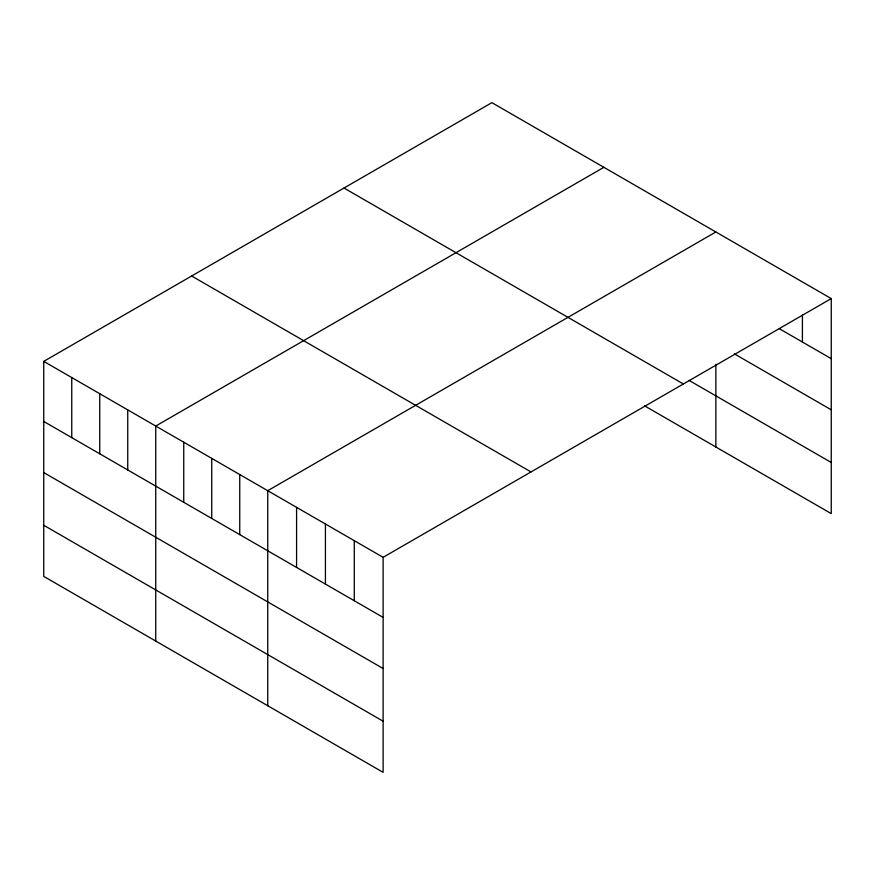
<?xml version="1.0" encoding="UTF-8"?>
<svg xmlns="http://www.w3.org/2000/svg" width="875" height="875" viewBox="0 0 875 875"><rect width="100%" height="100%" fill="white"/><g stroke="black" fill="none" stroke-linecap="round" stroke-linejoin="round"><path stroke-width="1.31" d="M43.75 361.386L383.119 557.32L383.119 772.341L43.75 576.406L43.75 361.386L491.881 102.659L831.25 298.594L831.25 513.614L644.7 405.913M603.87 167.322L155.739 426.048L155.739 641.058M715.859 231.973L267.739 490.7L267.739 705.72M383.119 557.32L831.25 298.594M779.33 328.694L831.25 358.673M734.322 353.839L831.25 409.806M689.03 380.373L831.25 462.481M343.995 188.037L683.364 383.972M191.636 276.008L531.005 471.942M43.75 421.466L383.119 617.4M43.75 472.587L383.119 668.522M43.75 525.273L383.119 721.208M802.408 314.705L802.408 342.016M715.859 364.252L715.859 446.994M354.277 540.663L354.277 600.742M325.423 524.016L325.423 584.084M296.581 507.358L296.581 567.438M239.739 474.534L239.739 534.614M211.739 458.38L211.739 518.448M183.739 442.214L183.739 502.283M127.739 409.883L127.739 469.952M99.75 393.717L99.75 453.786M71.75 377.552L71.75 437.631"/></g></svg>
